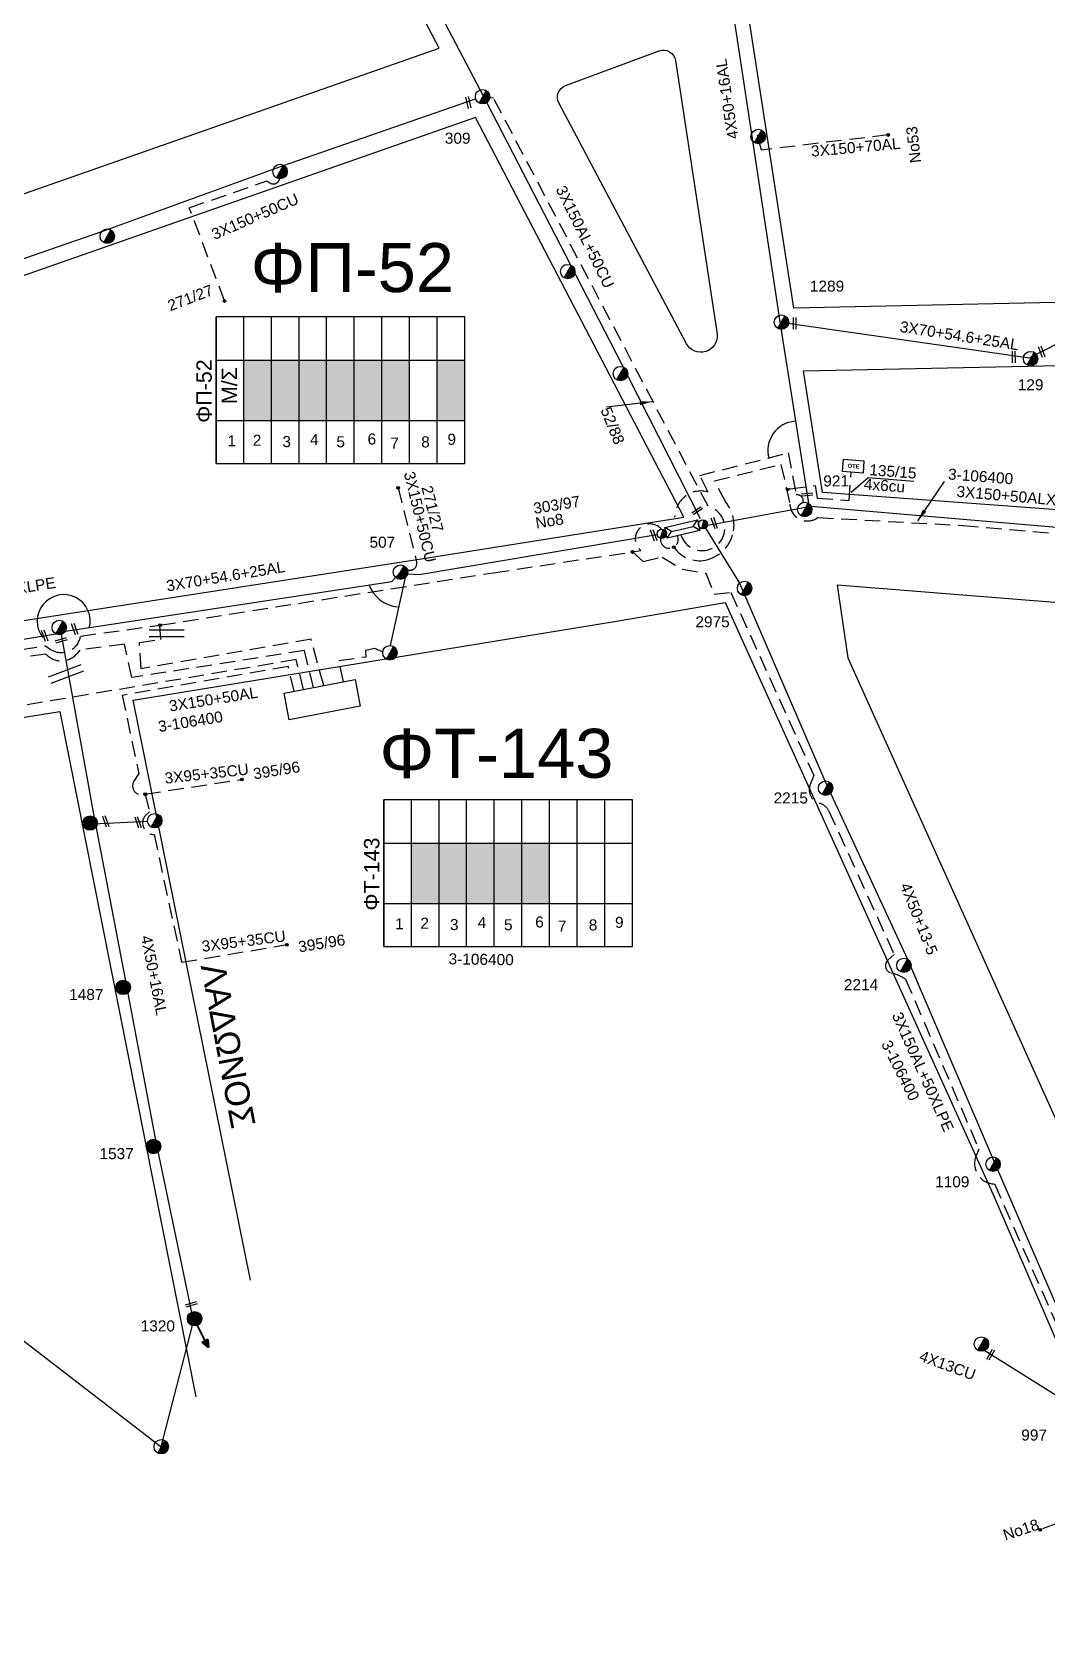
# Model space of a CAD drawing. Header units: millimetres. Extents: x 839 to 3144, y 747 to 1790.
# Drawn here: x 1443 to 1608.3, y 1113 to 1375.4 of the extents above; entities that cross this region are included whole.
import ezdxf
from ezdxf.enums import TextEntityAlignment as Align

# ---------------------------------------------------------------- set-up
doc = ezdxf.new("R2010")
doc.units = ezdxf.units.MM
doc.linetypes.add('DASHED', pattern=[19.05, 12.7, -6.35])
for name, color, linetype in [('Pillar OTE', 7, 'Continuous'), ('Ασφαλειοκιβώτια Χ.Τ 9 αναχωρήσεων', 7, 'Continuous'), ('Γέφυρες Εναερίου Δικτύου', 7, 'DASHED'), ('Γυμνά εναέρια ΧΤ (3Φ)   4x16CU', 7, 'Continuous'), ('Γυμνά εναέρια ΧΤ και ΦΟΠ (3Φ)   4x50+16AL', 7, 'Continuous'), ('Επίτονοι', 7, 'Continuous'), ('Επιγραφές - Σχήματα', 7, 'Continuous'), ('Καλώδια ΧΤ   3x150+50AL', 7, 'DASHED'), ('Καλώδια ΧΤ   3x150+50ALXLPE', 7, 'DASHED'), ('Καλώδια ΧΤ   3x150+50CU', 7, 'DASHED'), ('Καλώδια ΧΤ   3x150+70AL', 7, 'DASHED'), ('Καλώδια ΧΤ   3x150AL+50CU', 7, 'DASHED'), ('Καλώδια ΧΤ   3x150AL+50XLPE', 7, 'DASHED'), ('Καλώδια ΧΤ   3x95+35CU', 7, 'DASHED'), ('Καλώδια ΧΤ   4x50+13-5', 7, 'Continuous'), ('Μηχανική τομή', 7, 'Continuous'), ('Στύλος Ξύλινος', 7, 'Continuous'), ('Στύλος Ξύλινος @ 1', 7, 'Continuous'), ('Στύλος ΦΜ', 7, 'Continuous'), ('Στύλος ΦΜ @ 1', 7, 'Continuous'), ('Συνδέσεις', 7, 'Continuous'), ('Συνεστραμμένα ΧΤ   3x70+54.6+25AL', 7, 'SYN_LINE'), ('Τομή', 7, 'Continuous'), ('Υποσταθμός εναέριος 2 στύλων', 7, 'Continuous'), ('Υποσταθμός πόλεως', 7, 'Continuous'), ('Υπόβαθρο ΔΕΗ', 7, 'Continuous'), ('Υπόγεια καλώδια Παροχών ΧΤ   4x6', 7, 'DASHED')]:
    doc.layers.add(name, color=color, linetype=linetype)
doc.styles.get("Standard").update_dxf_attribs({"font": 'ARIAL.TTF'})
doc.linetypes.add('SYN_LINE', pattern='A,0.5,-0.0001,["/\\/\\/\\/",Standard,S=0.1,R=0,X=0,Y=-0.05],-0.25', length=0.7501)
doc.dimstyles.new('ISO-25', dxfattribs={"dimtxt": 2.5, "dimasz": 2.5, "dimexe": 1.25, "dimexo": 0.625, "dimtad": 1, "dimtxsty": 'Standard', "dimcen": 2.5, "dimadec": 0, "dimazin": 0, "dimtfac": 1, "dimtmove": 0, "dimatfit": 3, "dimfxl": 1, "dimarcsym": 0})

# ---------------------------------------------------------------- blocks, each defined once
blk = doc.blocks.new('ΑΣΦΑΛΕΙΟΚΙΒΩΤΙΟ ΥΠΟΣΤΑΘΜΟΥ 9 ΑΝΑΧΩΡΗΣΕΩΝ')
at = {"layer": 'Ασφαλειοκιβώτια Χ.Τ 9 αναχωρήσεων', "ltscale": 40}
for p, q in [((-23.8, 40.36), (24.02, 40.36)), ((-9.72, 40.36), (-9.72, -40.64)), ((9.94, 40.36), (9.94, -40.64)), ((-23.8, 31.36), (24.02, 31.36)), ((-23.8, 22.36), (24.02, 22.36)), ((-23.8, 13.36), (24.02, 13.36)), ((-23.8, 4.36), (24.02, 4.36)), ((-23.8, -4.64), (24.02, -4.64)), ((-23.8, -13.64), (24.02, -13.64)), ((-23.8, -22.64), (24.02, -22.64)), ((-23.8, -31.64), (24.02, -31.64))]:
    blk.add_line(p, q, dxfattribs=at)
at = {"layer": 'Ασφαλειοκιβώτια Χ.Τ 9 αναχωρήσεων'}
blk.add_lwpolyline([(-23.8, -40.64), (24.02, -40.64), (24.02, 40.36), (-23.8, 40.36)], close=True, dxfattribs=at)
for s, p in [('1', (-18.19, 36.66)), ('2', (-17.99, 28.44)), ('3', (-18.43, 18.79)), ('4', (-17.74, 9.77)), ('5', (-18.47, 1.19)), ('6', (-17.59, -8.98)), ('7', (-18.93, -16.39)), ('8', (-18.55, -26.45)), ('9', (-17.69, -35))]:
    blk.add_text(s, height=3.6, rotation=270, dxfattribs=at).set_placement(p)
at = {"layer": 'Ασφαλειοκιβώτια Χ.Τ 9 αναχωρήσεων', "ltscale": 40}
for tag, height, p in [('ΟΝΟΜΑ', 5, (-0.16, 44.31)), ('ΚΕΙΜΕΝΟ 1', 2, (17.06, 35.59)), ('ΚΕΙΜΕΝΟ 2', 2, (17.06, 26.88)), ('ΚΕΙΜΕΝΟ 3', 2, (17.06, 17.69)), ('ΚΕΙΜΕΝΟ 4', 2, (17.06, 8.71)), ('ΚΕΙΜΕΝΟ 5', 2, (17.06, -0.13)), ('ΚΕΙΜΕΝΟ 6', 2, (17.06, -9.05)), ('ΚΕΙΜΕΝΟ 7', 2, (17.06, -18.13)), ('ΚΕΙΜΕΝΟ 8', 2, (17.06, -26.85)), ('ΚΕΙΜΕΝΟ 9', 2, (17.06, -35.99)), ('ΣΧ', 2, (-0.1, -42.64))]:
    blk.add_attdef(tag, text='', height=height, dxfattribs=at).set_placement(p, align=Align.MIDDLE_CENTER)
blk = doc.blocks.new('ΥΠΑΡΧΩΝ ΤΣΙΜΕΝΤΕΝΙΟΣ ΣΤΥΛΟΣ')
at = {"layer": 'Στύλος ΦΜ'}
blk.add_hatch(color=7, dxfattribs=at).paths.add_polyline_path([(-1.29, -2.28, 0.574793), (2.62, 0, 0.268822), (1.3, 2.27)])
at = {"layer": 'Στύλος ΦΜ', "color": 7}
blk.add_line((-1.29, -2.28), (1.3, 2.27), dxfattribs=at)
blk.add_circle((0, 0), 2.62, dxfattribs=at)
at = {"layer": 'Στύλος ΦΜ', "flags": 4}
for tag, p in [('ΑΡΙΘΜΟΣ', (-4.68, 8.05)), ('ΤΥΠΟΣ', (-4.91, 3.03))]:
    blk.add_attdef(tag, p, '', height=4, dxfattribs=at)
blk = doc.blocks.new('ΤΟΜΗ')
at = {"layer": 'Τομή', "ltscale": 40}
for p, q in [((-5.68, 0), (5.68, 0)), ((5.68, -2.33), (-5.68, -2.33))]:
    blk.add_line(p, q, dxfattribs=at)
blk = doc.blocks.new('ΕΠΙΤΟΝΟΣ')
at = {"layer": 'Επίτονοι', "lineweight": 40, "ltscale": 40}
blk.add_hatch(color=256, dxfattribs=at).paths.add_polyline_path([(-1.13, 6.47), (0, 9.1), (1.13, 6.47)])
for p, q in [((-1.13, 6.47), (0, 9.1)), ((1.13, 6.47), (-1.13, 6.47)), ((-1.13, 6.47), (0, 6.47)), ((0, 9.1), (1.13, 6.47)), ((0, 6.47), (0, 0))]:
    blk.add_line(p, q, dxfattribs=at)
blk = doc.blocks.new('ΥΠΟΣΤΑΘΜΟΣ ΕΝΑΕΡΙΟΣ ΕΠΙ 2 ΣΤΥΛΩΝ')
at = {"layer": 'Υποσταθμός εναέριος 2 στύλων', "linetype": 'Continuous'}
for points in [[(-11.97, -2.11, 0.574793), (-8.45, -0.07, 0.268822), (-9.64, 1.98)], [(9.68, -2.15, 0.574793), (13.19, -0.1, 0.268822), (12.01, 1.95)]]:
    blk.add_hatch(color=256, dxfattribs=at).paths.add_polyline_path(points)
for p, q in [((-11.97, -2.11), (-9.64, 1.98)), ((9.68, -2.15), (12.01, 1.95))]:
    blk.add_line(p, q, dxfattribs=at)
for centre in [(-10.81, -0.07), (10.84, -0.1)]:
    blk.add_circle(centre, 2.36, dxfattribs=at)
at = {"layer": 'Υποσταθμός πόλεως', "linetype": 'Continuous', "ltscale": 40}
blk.add_lwpolyline([(-8.57, 2.82), (8.57, 2.82), (8.57, -2.82), (-8.57, -2.82)], close=True, dxfattribs=at)
for points in [[(-5.75, 0), (-8.57, 2.82)], [(-8.57, -2.82), (-5.75, 0)], [(-5.75, 0), (5.75, 0)], [(5.75, 0), (8.57, 2.82)], [(8.57, -2.82), (5.75, 0)]]:
    blk.add_lwpolyline(points, dxfattribs=at)
at = {"layer": 'Υποσταθμός εναέριος 2 στύλων', "ltscale": 40, "flags": 1}
for tag, p in [('ΜΕΤΑΣΧΗΜΑΤΙΣΜΟΣ', (14.09, 2.51)), ('ΙΣΧΥΣ', (14.07, -0.28)), ('ΑΡΙΘΜΟΣ', (14.19, -3))]:
    blk.add_attdef(tag, p, '', height=1.8, dxfattribs=at)
blk = doc.blocks.new('ΜΗΧΑΝΙΚΗ ΤΟΜΗ')
at = {"layer": 'Μηχανική τομή', "ltscale": 40}
for p, q in [((-1.89, 0.78), (1.89, 0.78)), ((1.89, 0), (-1.89, 0))]:
    blk.add_line(p, q, dxfattribs=at)
blk = doc.blocks.new('A$C3F94617C')
at = {"layer": 'Μηχανική τομή', "xscale": 0.5, "yscale": 0.5, "zscale": 0.5}
blk.add_blockref('ΜΗΧΑΝΙΚΗ ΤΟΜΗ', (0.95, 0), dxfattribs=at)
blk = doc.blocks.new('_ΣΥΝΔΕΣΗ')
at = {"layer": 'Συνδέσεις', "linetype": 'SYN_LINE', "ltscale": 40}
blk.add_hatch(color=256, dxfattribs=at).paths.add_polyline_path([(0.5, -0.01, 1), (-0.5, -0.01, 1)])
at = {"layer": 'Συνδέσεις'}
blk.add_circle((0, -0.01), 0.5, dxfattribs=at)
blk = doc.blocks.new('ΥΠΑΡΧΩΝ ΞΥΛΙΝΟΣ ΣΤΥΛΟΣ')
at = {"layer": 'Στύλος Ξύλινος'}
h = blk.add_hatch(color=7, dxfattribs=at)
h.paths.add_polyline_path([(-2.62, 0, 0.270008), (-1.29, -2.28), (1.3, 2.27, 0.576266)])
h.paths.add_polyline_path([(-1.29, -2.28, 0.574793), (2.62, 0, 0.268822), (1.3, 2.27)])
at = {"layer": 'Στύλος Ξύλινος', "color": 7}
blk.add_line((-1.29, -2.28), (1.3, 2.27), dxfattribs=at)
blk.add_circle((0, 0), 2.62, dxfattribs=at)
at = {"layer": 'Στύλος Ξύλινος', "flags": 4}
for tag, p in [('ΑΡΙΘΜΟΣ', (-4.91, 8.6)), ('ΤΥΠΟΣ', (-4.85, 3.39))]:
    blk.add_attdef(tag, p, '', height=4, dxfattribs=at)
blk = doc.blocks.new('PILLAR ΟΤΕ')
at = {"layer": 'Pillar OTE', "ltscale": 40}
blk.add_lwpolyline([(-3.31, 2.02), (3.39, 2.02), (3.39, -1.99), (-3.31, -1.99)], close=True, dxfattribs=at)
at = {"layer": 'Pillar OTE', "insert": (-1.81, 0.71), "char_height": 1.3575, "width": 109.961, "attachment_point": 1}
blk.add_mtext('{\\fArial|b1|i0|c161|p34;OTE}', dxfattribs=at)

msp = doc.modelspace()

# ---------------------------------------------------------------- hatches: boundary and pattern name
at = {"layer": 'Pillar OTE', "ltscale": 40}
h = msp.add_hatch(color=256, dxfattribs=at)
h.dxf.hatch_style = 1
h.paths.add_polyline_path([(1565.96, 1300.59), (1566.45, 1300.98), (1565.83, 1301.1)])
at = {"layer": 'Ασφαλειοκιβώτια Χ.Τ 9 αναχωρήσεων', "ltscale": 0.2}
for color, points in [(173, [(1477.44, 1321.96), (1477.44, 1312.13), (1481.94, 1312.13), (1481.94, 1321.96)]), (1, [(1481.94, 1321.96), (1481.94, 1312.13), (1486.44, 1312.13), (1486.44, 1321.96)]), (62, [(1486.44, 1321.96), (1486.44, 1312.13), (1490.94, 1312.13), (1490.94, 1321.96)]), (27, [(1490.94, 1321.96), (1490.94, 1312.13), (1495.44, 1312.13), (1495.44, 1321.96)]), (2, [(1495.44, 1321.96), (1495.44, 1312.13), (1499.94, 1312.13), (1499.94, 1321.96)]), (85, [(1499.94, 1321.96), (1499.94, 1312.13), (1504.44, 1312.13), (1504.44, 1321.96)]), (151, [(1508.94, 1321.96), (1508.94, 1312.13), (1513.44, 1312.13), (1513.44, 1321.96)]), (173, [(1504.75, 1243.2), (1504.75, 1233.38), (1509.25, 1233.38), (1509.25, 1243.2)]), (30, [(1509.25, 1243.2), (1509.25, 1233.38), (1513.75, 1233.38), (1513.75, 1243.2)]), (1, [(1513.75, 1243.2), (1513.75, 1233.38), (1518.25, 1233.38), (1518.25, 1243.2)]), (151, [(1518.25, 1243.2), (1518.25, 1233.38), (1522.75, 1233.38), (1522.75, 1243.2)]), (2, [(1522.75, 1243.2), (1522.75, 1233.38), (1527.25, 1233.38), (1527.25, 1243.2)])]:
    msp.add_hatch(color=color, dxfattribs=at).paths.add_polyline_path(points)

# ---------------------------------------------------------------- linework, layer by layer
at = {"layer": 'Pillar OTE', "ltscale": 40}
msp.add_lwpolyline([(1565.83, 1301.1), (1566.45, 1300.98), (1565.96, 1300.59), (1565.83, 1301.1)], dxfattribs=at)
at = {"layer": 'Γέφυρες Εναερίου Δικτύου', "color": 151, "ltscale": 0.2}
msp.add_lwpolyline([(1547.69, 1296.37), (1547.69, 1296.53, -0.489462), (1553.13, 1300.45), (1551.73, 1303.14), (1566.12, 1306.83), (1567.46, 1299.98, -0.574321), (1568.55, 1298.74)], format="xyb", dxfattribs=at)
at = {"layer": 'Γέφυρες Εναερίου Δικτύου', "color": 30, "ltscale": 0.2}
msp.add_lwpolyline([(1493.66, 1269.51), (1492.91, 1272.96), (1497.38, 1273.6), (1497.32, 1274.64), (1498.72, 1274.99), (1500.08, 1274.4)], dxfattribs=at)
at = {"layer": 'Γέφυρες Εναερίου Δικτύου', "color": 173, "linetype": 'Continuous', "ltscale": 0.2}
msp.add_lwpolyline([(1452.92, 1246.37), (1461.75, 1246.81)], dxfattribs=at)
at = {"layer": 'Γυμνά εναέρια ΧΤ (3Φ)   4x16CU', "color": 62, "ltscale": 0.2}
msp.add_lwpolyline([(1598.17, 1160.5), (1616.22, 1149.17)], dxfattribs=at)
at = {"layer": 'Γυμνά εναέρια ΧΤ και ΦΟΠ (3Φ)   4x50+16AL', "color": 151, "ltscale": 0.2}
msp.add_lwpolyline([(1550.32, 1427.69), (1554.18, 1398.21), (1560.15, 1358.8), (1564.8, 1328.19), (1569.48, 1298.65)], dxfattribs=at)
at = {"layer": 'Γυμνά εναέρια ΧΤ και ΦΟΠ (3Φ)   4x50+16AL', "color": 2, "ltscale": 0.2}
msp.add_lwpolyline([(1351.02, 1306.39), (1382.14, 1317.22), (1412.06, 1328.3), (1454.32, 1342.95), (1483.59, 1353.56), (1515.22, 1364.57)], dxfattribs=at)
at = {"layer": 'Γυμνά εναέρια ΧΤ και ΦΟΠ (3Φ)   4x50+16AL', "color": 173, "ltscale": 0.2}
msp.add_lwpolyline([(1447.68, 1277.22), (1452.89, 1248.25), (1458.09, 1221.04), (1463.05, 1194.8), (1468.94, 1166.7)], dxfattribs=at)
at = {"layer": 'Επιγραφές - Σχήματα', "ltscale": 0.2}
msp.add_lwpolyline([(1484, 1267.65), (1495.58, 1269.88), (1496.41, 1265.56), (1484.83, 1263.33)], close=True, dxfattribs=at)
at = {"layer": 'Επιγραφές - Σχήματα', "linetype": 'Continuous', "ltscale": 0.2}
for centre, radius, start, end in [((1567.58, 1307.25), 4.74, 93.7595, 196.3051), ((1448.09, 1279.4), 4.32, 345.0847, 218.5472), ((1503.04, 1287.25), 5.55, 199.7401, 264.3784)]:
    msp.add_arc(centre, radius, start, end, dxfattribs=at)
at = {"layer": 'Καλώδια ΧΤ   3x150+50AL', "color": 151, "ltscale": 0.2}
msp.add_lwpolyline([(1488.82, 1268.58), (1487.31, 1274.6), (1459.2, 1270.2), (1458, 1275.62), (1450.74, 1274.69), (1450.21, 1274.08, -0.451442), (1445.2, 1274.04), (1383.39, 1264.75), (1379.23, 1266.18), (1371.95, 1264.49, -0.336424), (1366.93, 1266.74), (1366.52, 1270), (1350.94, 1300.79), (1349.33, 1301.83, -0.489011), (1349.03, 1305.2)], format="xyb", dxfattribs=at)
at = {"layer": 'Καλώδια ΧΤ   3x150+50AL', "color": 1, "ltscale": 0.2}
msp.add_lwpolyline([(1490.46, 1268.89), (1488.42, 1276.47), (1460.72, 1271.62), (1460.42, 1275.91), (1463.92, 1276.42), (1463.78, 1278.75)], dxfattribs=at)
at = {"layer": 'Καλώδια ΧΤ   3x150+50AL', "color": 2, "ltscale": 0.2}
msp.add_lwpolyline([(1487.15, 1268.26), (1485.97, 1273.12), (1369.47, 1253.53), (1371.18, 1245.75), (1366.16, 1244.64), (1365.75, 1246.41), (1365.75, 1246.41, 0.595256), (1365.24, 1247.47)], format="xyb", dxfattribs=at)
at = {"layer": 'Καλώδια ΧΤ   3x150+50AL', "color": 173, "ltscale": 0.2}
msp.add_lwpolyline([(1485.63, 1267.97), (1484.68, 1272.03), (1457.64, 1267.29), (1460.31, 1254.55), (1459.54, 1253.31, 0.734233), (1461.37, 1251.19), (1462.08, 1248.32), (1461.58, 1247.87, 0.693978), (1462.83, 1244.6), (1467.3, 1223.77)], format="xyb", dxfattribs=at)
at = {"layer": 'Καλώδια ΧΤ   3x150+50ALXLPE', "color": 173, "ltscale": 0.2}
msp.add_lwpolyline([(1547.53, 1291.48, 0.311363), (1552.68, 1289.36, 0.308508), (1557.24, 1294.1, 0.216919), (1555.99, 1298.77), (1554.14, 1302.29), (1564.97, 1304.96), (1566.42, 1298.47, 0.603298), (1571, 1296.3), (1594.63, 1294.98), (1646.85, 1290.47), (1648.06, 1290.61), (1648.98, 1293.1, -0.778095), (1651.61, 1292.81)], format="xyb", dxfattribs=at)
at = {"layer": 'Καλώδια ΧΤ   3x150+50ALXLPE', "color": 27, "linetype": 'Continuous', "ltscale": 0.2}
msp.add_lwpolyline([(1553.06, 1295.07), (1569.85, 1298.16), (1618.16, 1294.01), (1618.3, 1295.21), (1619.22, 1294.08), (1651.09, 1292.26)], dxfattribs=at)
at = {"layer": 'Καλώδια ΧΤ   3x150+50ALXLPE', "color": 173, "ltscale": 0.2}
msp.add_arc((1546.78, 1292.72), 1.45, 172.0873, 24.6837, dxfattribs=at)
at = {"layer": 'Καλώδια ΧΤ   3x150+50CU', "color": 2, "ltscale": 0.2}
msp.add_lwpolyline([(1474.3, 1331.63), (1468.55, 1346.8), (1481.19, 1351.17), (1481.66, 1350.86, 0.533372), (1483.28, 1351.53, -49.865884)], format="xyb", dxfattribs=at)
at = {"layer": 'Καλώδια ΧΤ   3x150+50CU', "color": 30, "ltscale": 0.2}
msp.add_lwpolyline([(1502.6, 1301.15), (1505.6, 1289.09, -0.617842), (1504.08, 1287.79, -2.549166)], format="xyb", dxfattribs=at)
at = {"layer": 'Καλώδια ΧΤ   3x150+70AL', "color": 151, "ltscale": 0.2}
msp.add_lwpolyline([(1582.42, 1358.67), (1561.82, 1356.21), (1561.09, 1358.78)], dxfattribs=at)
at = {"layer": 'Καλώδια ΧΤ   3x150AL+50CU', "color": 2, "ltscale": 0.2}
msp.add_lwpolyline([(1548.65, 1293.45, 1.688172), (1553.09, 1298.13), (1518.14, 1364.66), (1517.51, 1364.73)], format="xyb", dxfattribs=at)
at = {"layer": 'Καλώδια ΧΤ   3x150AL+50XLPE', "color": 85, "ltscale": 0.2}
for points in [[(1372.28, 1267.42), (1382.03, 1269.23), (1382.95, 1266.04), (1414.85, 1270.71), (1445.13, 1275.38), (1445.89, 1274.85, 0.5543), (1450.84, 1276.96), (1463.78, 1278.75), (1518.15, 1287.3), (1542.16, 1290.9)], [(1540.78, 1290.69), (1542.49, 1289.14), (1545.63, 1289.85), (1548.86, 1287.88), (1552.71, 1287.22), (1554.06, 1283.81), (1556.78, 1284.09), (1570.33, 1254.22), (1569.74, 1252.75, 0.449491), (1571.27, 1249.69, -0.209157), (1572.74, 1248.51), (1583.41, 1225.03), (1582.44, 1224.19, 0.61474), (1582.99, 1221.99, -0.090913), (1585.26, 1221.02), (1597.21, 1193.32), (1596.76, 1192.21, 0.5257), (1599.75, 1187.64), (1615.25, 1152.59), (1616.49, 1152.54, -0.525545), (1620.9, 1147.38), (1623.96, 1138.39), (1624.27, 1137.45), (1607.17, 1131.24)]]:
    msp.add_lwpolyline(points, format="xyb", dxfattribs=at)
msp.add_arc((1543.66, 1292.81), 2.43, 40.3234, 231.8964, dxfattribs=at)
at = {"layer": 'Καλώδια ΧΤ   3x95+35CU', "color": 173, "ltscale": 0.2}
for points in [[(1461.37, 1251.19), (1477.1, 1253.59)], [(1467.3, 1223.77), (1484.43, 1226.65)]]:
    msp.add_lwpolyline(points, dxfattribs=at)
at = {"layer": 'Καλώδια ΧΤ   4x50+13-5', "color": 1, "ltscale": 0.2}
msp.add_lwpolyline([(1551.88, 1296.08), (1539.95, 1319.48), (1531.6, 1335.77), (1517.04, 1363.95), (1500.82, 1394.94), (1490.78, 1414.32), (1489.63, 1415.08), (1460.91, 1403.96), (1426.84, 1390.03), (1390.73, 1376)], dxfattribs=at)
at = {"layer": 'Καλώδια ΧΤ   4x50+13-5', "color": 62, "ltscale": 0.2}
msp.add_lwpolyline([(1552.68, 1294.55), (1558.23, 1285.57), (1572.11, 1253.34), (1585.59, 1224.3), (1599.36, 1192.03), (1617.37, 1150.4)], dxfattribs=at)
at = {"layer": 'Καλώδια ΧΤ   4x50+13-5', "color": 30, "ltscale": 0.2}
msp.add_lwpolyline([(1372.83, 1266.72), (1396.45, 1269.59), (1423.37, 1273.48), (1446.8, 1277.33)], dxfattribs=at)
at = {"layer": 'Συνεστραμμένα ΧΤ   3x70+54.6+25AL', "color": 151, "ltscale": 20}
msp.add_lwpolyline([(1565.73, 1328.06), (1605.48, 1322.35), (1620.14, 1329.85)], dxfattribs=at)
at = {"layer": 'Συνεστραμμένα ΧΤ   3x70+54.6+25AL', "color": 173, "ltscale": 20}
for points in [[(1504.12, 1287.13), (1506.01, 1287), (1544.82, 1293.51)], [(1389.45, 1154.36), (1431.66, 1169.65), (1463.99, 1144.79)], [(1463.99, 1144.79), (1469.15, 1164.8)]]:
    msp.add_lwpolyline(points, dxfattribs=at)
at = {"layer": 'Συνεστραμμένα ΧΤ   3x70+54.6+25AL', "color": 30, "ltscale": 20}
msp.add_lwpolyline([(1448.39, 1277.75), (1501.57, 1285.87), (1502.98, 1287.39)], dxfattribs=at)
at = {"layer": 'Συνεστραμμένα ΧΤ   3x70+54.6+25AL', "color": 30, "ltscale": 15}
msp.add_lwpolyline([(1503.73, 1286.49), (1501.27, 1275.41)], dxfattribs=at)
at = {"layer": 'Υπόβαθρο ΔΕΗ'}
for points in [[(1556.43, 1580.73), (1638.07, 1578.85), (1636.14, 1500.93), (1648.24, 1500.46), (1650.28, 1578.63), (1721.23, 1576.99), (1696.74, 1471.03), (1664.73, 1332.55), (1567.05, 1330.45), (1555.25, 1407.11), (1552.44, 1428.02), (1556.43, 1580.73)], [(1579.2, 1302.81), (1586.63, 1302.22)], [(1478.52, 1171.94), (1459.42, 1266.54), (1538.18, 1279.42), (1555.9, 1282.42), (1599.56, 1185.9), (1615.53, 1148.89), (1633.12, 1099.12), (1652.57, 1012.06), (1656.32, 959.25), (1655.44, 894.51), (1654.62, 858.2), (1640.09, 763.87)], [(1430.01, 1161.87), (1414.67, 1163.23), (1396.19, 1158.26), (1370.68, 1252.34), (1447.46, 1264.67), (1469.65, 1152.94)]]:
    msp.add_lwpolyline(points, dxfattribs=at)
for points in [[(1347.22, 1316.06), (1450.54, 1352.22), (1509.28, 1372.8), (1488.79, 1411.88), (1394.9, 1375.18), (1329.68, 1349.45)], [(1372.11, 1268.76), (1505.69, 1289.45), (1549.15, 1296.36), (1515.17, 1361.51), (1353.11, 1304.75)], [(1662.46, 1322.15), (1655.63, 1294.15), (1571.75, 1300.39), (1568.62, 1320.19)], [(1574.15, 1285.29), (1575.89, 1273.39), (1625.14, 1164.03), (1639.32, 1159.35), (1641.79, 1165.23), (1644.34, 1279.64)]]:
    msp.add_lwpolyline(points, close=True, dxfattribs=at)
msp.add_lwpolyline([(1554.56, 1326.19, -0.820249), (1549.56, 1324.61), (1528.78, 1363.9, -0.452961), (1529.85, 1366.71), (1545.1, 1372.39, -0.475698), (1547.78, 1370.81), (1554.56, 1326.19)], format="xyb", dxfattribs=at)
at = {"layer": 'Υπόγεια καλώδια Παροχών ΧΤ   4x6', "color": 173, "linetype": 'DASHED', "ltscale": 0.2}
msp.add_lwpolyline([(1566.45, 1300.98), (1570.55, 1301.52), (1570.88, 1299.45), (1576.06, 1299.06), (1576.4, 1303.64)], dxfattribs=at)

# ---------------------------------------------------------------- block references
at = {"layer": 'Pillar OTE', "xscale": 0.5, "yscale": 0.5, "zscale": 0.5, "rotation": 355.5915506793601}
msp.add_blockref('PILLAR ΟΤΕ', (1576.73, 1304.66), dxfattribs=at)
at = {"layer": 'Ασφαλειοκιβώτια Χ.Τ 9 αναχωρήσεων', "xscale": 0.5, "yscale": 0.5, "zscale": 0.5, "rotation": 90}
for p, values in [((1493.12, 1316.99), {'ΟΝΟΜΑ': 'ΦΠ-52'}), ((1520.43, 1238.24), {'ΟΝΟΜΑ': 'ΦΤ-143'})]:
    msp.add_blockref('ΑΣΦΑΛΕΙΟΚΙΒΩΤΙΟ ΥΠΟΣΤΑΘΜΟΥ 9 ΑΝΑΧΩΡΗΣΕΩΝ', p, dxfattribs=at).add_auto_attribs(values)
at = {"layer": 'Επίτονοι', "xscale": 0.45000000000009, "yscale": 0.45000000000009, "zscale": 0.45000000000009, "rotation": 206.8714919419477}
msp.add_blockref('ΕΠΙΤΟΝΟΣ', (1469.82, 1164.65), dxfattribs=at)
at = {"layer": 'Επιγραφές - Σχήματα', "ltscale": 0.2}
for p, rotation in [((1514.42, 1363.07), 102.0723938520275), ((1567.01, 1328.89), 270.1637087122152), ((1602.71, 1323.43), 270.1637087122152), ((1606.93, 1324.14), 289.8083135195591), ((1568.29, 1299.75), 5.027914450933903), ((1550.64, 1296.71), 34.49173800326345), ((1543.72, 1294.22), 289.8083135195591), ((1553.59, 1296.21), 289.8083135195591), ((1449.38, 1278.94), 289.8083135195591), ((1444.49, 1277.86), 289.8083135195591), ((1446.82, 1275.83), 16.04231782282522), ((1454.45, 1247.57), 289.808313519559), ((1459.71, 1247.42), 289.808313519559), ((1468.03, 1167.55), 16.0423178228256), ((1598.83, 1158.88), 59.76068572117335)]:
    msp.add_blockref('A$C3F94617C', p, dxfattribs=dict(at, rotation=rotation))
at = {"layer": 'Στύλος Ξύλινος @ 1', "ltscale": 40, "xscale": 0.4499999999998181, "yscale": 0.4499999999998181, "zscale": 0.4499999999998181}
msp.add_blockref('ΥΠΑΡΧΩΝ ΞΥΛΙΝΟΣ ΣΤΥΛΟΣ', (1452.38, 1246.47), dxfattribs=at)
at = {"layer": 'Στύλος Ξύλινος @ 1', "ltscale": 40}
ref = msp.add_blockref('ΥΠΑΡΧΩΝ ΞΥΛΙΝΟΣ ΣΤΥΛΟΣ', (1457.78, 1219.69), dxfattribs=dict(at, xscale=0.4499999999998181, yscale=0.4499999999998181, zscale=0.4499999999998181))
ref.add_attrib('ΤΥΠΟΣ', '1487', (1448.98, 1217.62), dxfattribs={"layer": 'Στύλος Ξύλινος', "height": 1.8, "flags": 4})
ref = msp.add_blockref('ΥΠΑΡΧΩΝ ΞΥΛΙΝΟΣ ΣΤΥΛΟΣ', (1462.72, 1193.75), dxfattribs=dict(at, xscale=0.4499999999998181, yscale=0.4499999999998181, zscale=0.4499999999998181))
ref.add_attrib('ΤΥΠΟΣ', '1537', (1453.92, 1191.68), dxfattribs={"layer": 'Στύλος Ξύλινος', "height": 1.8, "flags": 4})
ref = msp.add_blockref('ΥΠΑΡΧΩΝ ΞΥΛΙΝΟΣ ΣΤΥΛΟΣ', (1469.43, 1165.66), dxfattribs=dict(at, xscale=0.4499999999998181, yscale=0.4499999999998181, zscale=0.4499999999998181))
ref.add_attrib('ΤΥΠΟΣ', '1320', (1460.63, 1163.59), dxfattribs={"layer": 'Στύλος Ξύλινος', "height": 1.8, "flags": 4})
at = {"layer": 'Στύλος ΦΜ @ 1', "ltscale": 40}
ref = msp.add_blockref('ΥΠΑΡΧΩΝ ΤΣΙΜΕΝΤΕΝΙΟΣ ΣΤΥΛΟΣ', (1516.35, 1364.9), dxfattribs=dict(at, xscale=0.4499999999998181, yscale=0.4499999999998181, zscale=0.4499999999998181))
ref.add_attrib('ΤΥΠΟΣ', '309', (1510.19, 1357.24), dxfattribs={"layer": 'Στύλος ΦΜ', "height": 1.8, "flags": 4})
at = {"layer": 'Στύλος ΦΜ @ 1', "ltscale": 40, "xscale": 0.4499999999998181, "yscale": 0.4499999999998181, "zscale": 0.4499999999998181}
for p in [(1561.26, 1358.41), (1483.34, 1352.7), (1455.2, 1342.16), (1530.22, 1336.38), (1538.81, 1319.76), (1447.38, 1278.36), (1501.25, 1274.24), (1462.92, 1246.86), (1597.62, 1161.54), (1463.99, 1144.79)]:
    msp.add_blockref('ΥΠΑΡΧΩΝ ΤΣΙΜΕΝΤΕΝΙΟΣ ΣΤΥΛΟΣ', p, dxfattribs=at)
at = {"layer": 'Στύλος ΦΜ @ 1', "ltscale": 40}
ref = msp.add_blockref('ΥΠΑΡΧΩΝ ΤΣΙΜΕΝΤΕΝΙΟΣ ΣΤΥΛΟΣ', (1565.05, 1328.14), dxfattribs=dict(at, xscale=0.4499999999998181, yscale=0.4499999999998181, zscale=0.4499999999998181))
ref.add_attrib('ΤΥΠΟΣ', '1289', (1569.68, 1333.12), dxfattribs={"layer": 'Στύλος ΦΜ', "height": 1.8, "flags": 4})
ref = msp.add_blockref('ΥΠΑΡΧΩΝ ΤΣΙΜΕΝΤΕΝΙΟΣ ΣΤΥΛΟΣ', (1605.64, 1322.2), dxfattribs=dict(at, xscale=0.4499999999998181, yscale=0.4499999999998181, zscale=0.4499999999998181))
ref.add_attrib('ΤΥΠΟΣ', '129', (1603.55, 1317.04), dxfattribs={"layer": 'Στύλος ΦΜ', "height": 1.8, "flags": 4})
ref = msp.add_blockref('ΥΠΑΡΧΩΝ ΤΣΙΜΕΝΤΕΝΙΟΣ ΣΤΥΛΟΣ', (1568.84, 1297.6), dxfattribs=dict(at, xscale=0.4499999999998181, yscale=0.4499999999998181, zscale=0.4499999999998181))
ref.add_attrib('ΤΥΠΟΣ', '921', (1571.86, 1301.36), dxfattribs={"layer": 'Στύλος ΦΜ', "height": 1.8, "flags": 4})
ref = msp.add_blockref('ΥΠΑΡΧΩΝ ΤΣΙΜΕΝΤΕΝΙΟΣ ΣΤΥΛΟΣ', (1502.97, 1287.39), dxfattribs=dict(at, xscale=0.4499999999998181, yscale=0.4499999999998181, zscale=0.4499999999998181))
ref.add_attrib('ΤΥΠΟΣ', '507', (1497.92, 1291.37), dxfattribs={"layer": 'Στύλος ΦΜ', "height": 1.8, "flags": 4})
ref = msp.add_blockref('ΥΠΑΡΧΩΝ ΤΣΙΜΕΝΤΕΝΙΟΣ ΣΤΥΛΟΣ', (1559.05, 1284.73), dxfattribs=dict(at, xscale=0.4499999999998181, yscale=0.4499999999998181, zscale=0.4499999999998181))
ref.add_attrib('ΤΥΠΟΣ', '2975', (1551.02, 1278.39), dxfattribs={"layer": 'Στύλος ΦΜ', "height": 1.8, "flags": 4})
ref = msp.add_blockref('ΥΠΑΡΧΩΝ ΤΣΙΜΕΝΤΕΝΙΟΣ ΣΤΥΛΟΣ', (1572.25, 1252.17), dxfattribs=dict(at, xscale=0.4499999999998181, yscale=0.4499999999998181, zscale=0.4499999999998181))
ref.add_attrib('ΤΥΠΟΣ', '2215', (1563.77, 1249.67), dxfattribs={"layer": 'Στύλος ΦΜ', "height": 1.8, "flags": 4})
ref = msp.add_blockref('ΥΠΑΡΧΩΝ ΤΣΙΜΕΝΤΕΝΙΟΣ ΣΤΥΛΟΣ', (1585.01, 1223.28), dxfattribs=dict(at, xscale=0.4499999999998181, yscale=0.4499999999998181, zscale=0.4499999999998181))
ref.add_attrib('ΤΥΠΟΣ', '2214', (1575.22, 1219.23), dxfattribs={"layer": 'Στύλος ΦΜ', "height": 1.8, "flags": 4})
ref = msp.add_blockref('ΥΠΑΡΧΩΝ ΤΣΙΜΕΝΤΕΝΙΟΣ ΣΤΥΛΟΣ', (1599.53, 1190.86), dxfattribs=dict(at, xscale=0.4499999999998181, yscale=0.4499999999998181, zscale=0.4499999999998181))
ref.add_attrib('ΤΥΠΟΣ', '1109', (1590.08, 1187.09), dxfattribs={"layer": 'Στύλος ΦΜ', "height": 1.8, "flags": 4})
ref = msp.add_blockref('ΥΠΑΡΧΩΝ ΤΣΙΜΕΝΤΕΝΙΟΣ ΣΤΥΛΟΣ', (1617.4, 1149.22), dxfattribs=dict(at, xscale=0.4499999999998181, yscale=0.4499999999998181, zscale=0.4499999999998181))
ref.add_attrib('ΤΥΠΟΣ', '997', (1604.12, 1145.8), dxfattribs={"layer": 'Στύλος ΦΜ', "height": 1.8, "flags": 4})
at = {"layer": 'Συνδέσεις', "xscale": 0.4500000000000455, "yscale": 0.4500000000000455, "zscale": 0.4500000000000455}
for p in [(1582.42, 1358.67), (1474.31, 1331.6), (1502.61, 1301.13), (1547.52, 1291.47), (1540.77, 1290.68), (1463.8, 1278.73), (1477.12, 1253.57), (1461.39, 1251.17), (1484.44, 1226.63), (1607.2, 1131.25)]:
    msp.add_blockref('_ΣΥΝΔΕΣΗ', p, dxfattribs=at)
at = {"layer": 'Τομή', "xscale": 0.5, "yscale": 0.5, "zscale": 0.5}
msp.add_blockref('ΤΟΜΗ', (1464.87, 1277.99), dxfattribs=at)
at = {"layer": 'Τομή', "xscale": 0.5000000000000855, "yscale": 0.5000000000000855, "zscale": 0.5000000000000855, "rotation": 20.53559468452783}
msp.add_blockref('ΤΟΜΗ', (1448.26, 1271.34), dxfattribs=at)
at = {"layer": 'Υποσταθμός εναέριος 2 στύλων', "xscale": 0.3177266691870919, "yscale": 0.3177266691870919, "zscale": 0.3177266691870919, "rotation": 12.97781315080811}
msp.add_blockref('ΥΠΟΣΤΑΘΜΟΣ ΕΝΑΕΡΙΟΣ ΕΠΙ 2 ΣΤΥΛΩΝ', (1548.9, 1294.43), dxfattribs=at)

# ---------------------------------------------------------------- texts
at = {"layer": 'Γυμνά εναέρια ΧΤ και ΦΟΠ (3Φ)   4x50+16AL', "linetype": 'SYN_LINE', "ltscale": 20}
for rotation, p in [(98.6606, (1556.16, 1364.52)), (281.2422, (1462.82, 1221.66))]:
    msp.add_text('4X50+16AL', height=1.8, rotation=rotation, dxfattribs=at).set_placement(p, align=Align.MIDDLE)
at = {"layer": 'Επιγραφές - Σχήματα', "ltscale": 0.2, "attachment_point": 1}
for s, insert, char_height, width, rotation in [('Νο53', (1586.03, 1353.99), 1.8, 3.9442, 96.6337), ('271/27', (1464.81, 1331.6), 1.8, 3.9442, 20.7545), ('Μ/Σ', (1473.85, 1314.79), 2.5, 5.4214, 90), ('52/88', (1537.2, 1314.52), 1.8, 3.9442, 292.0221), ('3-106400', (1592.27, 1304.3), 1.8, 3.9442, 355.6517), ('271/27', (1508.11, 1301.67), 1.8, 3.9442, 284.3254), ('303/97', (1524.49, 1298.65), 1.8, 3.9442, 9.1686), ('Νο8', (1524.83, 1296.26), 1.8, 3.9442, 9.1686), ('3-106400', (1463.36, 1263.08), 1.8, 3.9442, 9.0906), ('395/96', (1478.84, 1255.37), 1.8, 3.9442, 9.0906), ('395/96', (1486.2, 1227.16), 1.8, 3.9442, 9.0906), ('ΛΑΔΩΝΟΣ', (1474.32, 1223.94), 4, 54.9499, 280.7551), ('3-106400', (1510.82, 1225.24), 1.8, 3.9442, 359.1776), ('3-106400', (1582.86, 1211.29), 1.8, 3.9442, 296.6221), ('4Χ13CU', (1587.97, 1160.55), 1.8, 3.9442, 339.9642), ('Νο18', (1600.95, 1131.17), 1.8, 3.9442, 18.4908)]:
    msp.add_mtext(s, dxfattribs=dict(at, insert=insert, char_height=char_height, width=width, rotation=rotation))
at = {"layer": 'Επιγραφές - Σχήματα', "ltscale": 0.2, "char_height": 8, "width": 39.9345, "attachment_point": 1}
for s, insert in [('ΦΠ-52', (1478.55, 1341.04)), ('ΦΤ-143', (1499.55, 1261.85))]:
    msp.add_mtext(s, dxfattribs=dict(at, insert=insert))
at = {"layer": 'Επιγραφές - Σχήματα', "ltscale": 0.2, "char_height": 1.8, "attachment_point": 1, "rotation": 355.6517}
for s, insert in [('135/15', (1579.45, 1305)), ('4x6cu', (1578.56, 1302.67))]:
    msp.add_mtext_dynamic_manual_height_columns(s, width=1.8, gutter_width=12.5, heights=[0.118], dxfattribs=dict(at, insert=insert))
at = {"layer": 'Καλώδια ΧΤ   3x150+50AL', "linetype": 'SYN_LINE', "ltscale": 20}
for s, p in [('3X150+50XLPE', (1437.89, 1284.31)), ('3X150+50AL', (1472.49, 1266.68))]:
    msp.add_text(s, height=1.8, rotation=9.0462, dxfattribs=at).set_placement(p, align=Align.MIDDLE)
at = {"layer": 'Καλώδια ΧΤ   3x150+50ALXLPE', "linetype": 'SYN_LINE', "ltscale": 20}
msp.add_text('3X150+50ALXLPE', height=1.8, rotation=355.035, dxfattribs=at).set_placement((1604.07, 1299.67), align=Align.MIDDLE)
at = {"layer": 'Καλώδια ΧΤ   3x150+50CU', "linetype": 'SYN_LINE', "ltscale": 20}
for rotation, p in [(23.4391, (1479.27, 1345.38)), (283.6395, (1506.16, 1296.39))]:
    msp.add_text('3X150+50CU', height=1.8, rotation=rotation, dxfattribs=at).set_placement(p, align=Align.MIDDLE)
at = {"layer": 'Καλώδια ΧΤ   3x150+70AL', "linetype": 'SYN_LINE', "ltscale": 20}
msp.add_text('3X150+70AL', height=1.8, rotation=5.1125, dxfattribs=at).set_placement((1577.15, 1356.66), align=Align.MIDDLE)
at = {"layer": 'Καλώδια ΧΤ   3x150AL+50CU', "linetype": 'SYN_LINE', "ltscale": 20}
msp.add_text('3X150AL+50CU', height=1.8, rotation=296.1831, dxfattribs=at).set_placement((1533.05, 1342.05), align=Align.MIDDLE)
at = {"layer": 'Καλώδια ΧΤ   3x150AL+50XLPE', "linetype": 'SYN_LINE', "ltscale": 20}
msp.add_text('3X150AL+50XLPE', height=1.8, rotation=294.0776, dxfattribs=at).set_placement((1588.11, 1205.9), align=Align.MIDDLE)
at = {"layer": 'Καλώδια ΧΤ   3x95+35CU', "linetype": 'SYN_LINE', "ltscale": 20}
for rotation, p in [(6.3342, (1471.39, 1254.53)), (7.2377, (1477.42, 1227.23))]:
    msp.add_text('3X95+35CU', height=1.8, rotation=rotation, dxfattribs=at).set_placement(p, align=Align.MIDDLE)
at = {"layer": 'Καλώδια ΧΤ   4x50+13-5', "linetype": 'SYN_LINE', "ltscale": 20}
msp.add_text('4X50+13-5', height=1.8, rotation=291.6496, dxfattribs=at).set_placement((1587.46, 1230.88), align=Align.MIDDLE)
at = {"layer": 'Συνεστραμμένα ΧΤ   3x70+54.6+25AL', "linetype": 'SYN_LINE', "ltscale": 20}
for rotation, p in [(351.0934, (1594.04, 1325.95)), (9.3985, (1474.48, 1286.72))]:
    msp.add_text('3X70+54.6+25AL', height=1.8, rotation=rotation, dxfattribs=at).set_placement(p, align=Align.MIDDLE)

# ---------------------------------------------------------------- leaders
at = {"layer": 'Επιγραφές - Σχήματα', "ltscale": 40}
for points, override in [([(1543.96, 1315.17), (1536.53, 1314.28)], {"dimasz": 2, "dimtad": 0}), ([(1576.38, 1300.4), (1579.2, 1302.81)], {"dimasz": 1, "dimtad": 0}), ([(1587.26, 1295.76), (1591.62, 1302.18)], {"dimasz": 2, "dimtad": 0})]:
    msp.add_leader(points, dimstyle='ISO-25', override=override, dxfattribs=at)

doc.saveas('drawing.dxf')
